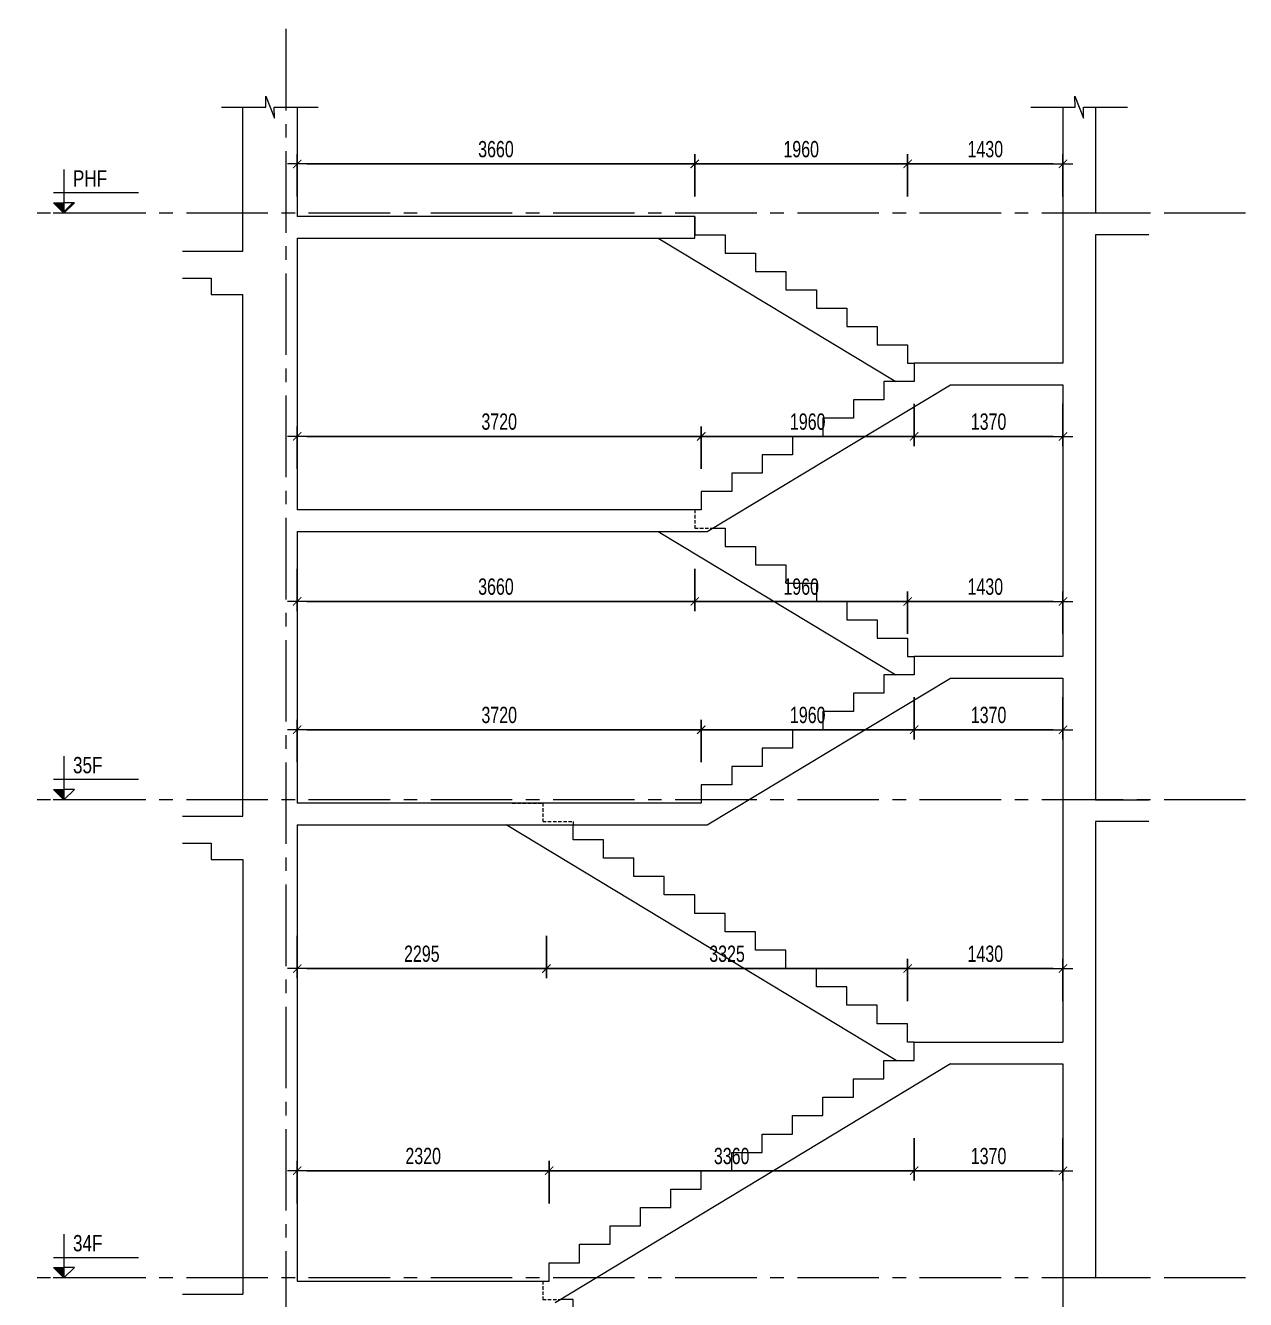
# Model space of a CAD drawing. Header units: millimetres. Extents: x -179076 to 254975, y -18667 to 296191.
# Drawn here: x 39907 to 51139, y 274610 to 286336 of the extents above; entities that cross this region are included whole.
import ezdxf

# ---------------------------------------------------------------- set-up
doc = ezdxf.new("R2010")
doc.units = ezdxf.units.MM
doc.linetypes.add('CENTER2', pattern=[1.125, 0.75, -0.125, 0.125, -0.125])
doc.linetypes.add('HIDDEN2', pattern=[4.762499999999999, 3.175, -1.5875])
doc.layers.get('Defpoints').update_dxf_attribs({"color": 151, "lineweight": 9})
for name, color, linetype, lineweight in [('NDC_S_ANNO', 7, 'Continuous', 20), ('NDC_S_AXIS', 5, 'CENTER2', 13), ('NDC_S_CONTINUOUS', 3, 'Continuous', 20), ('NDC_S_DIM', 1, 'Continuous', 15), ('NDC_S_HIDDEN', 8, 'HIDDEN2', 13), ('NDC_S_SLAB', 2, 'Continuous', 20), ('NDC_S_SYMBOL', 1, 'Continuous', 15), ('NDC_S_TEXT SYMBOL', 7, 'Continuous', 20), ('NDC_S_VN TEXT', 7, 'Continuous', 20)]:
    doc.layers.add(name, color=color, linetype=linetype, lineweight=lineweight)
doc.styles.add('NDC_ANNO', font='', dxfattribs={"width": 0.8})
doc.styles.add('NDC_DIM', font='', dxfattribs={"width": 0.75})
doc.styles.get('NDC_ANNO').set_extended_font_data('Dotum')
doc.styles.get('NDC_DIM').set_extended_font_data('Dotum')
doc.dimstyles.new('NDC_dim_60', dxfattribs={"dimscale": 60, "dimtxt": 2.5, "dimasz": 1.5, "dimexe": 1.5, "dimexo": 2.5, "dimgap": 1, "dimtad": 1, "dimdec": 0, "dimzin": 0, "dimdsep": 46, "dimtxsty": 'NDC_DIM', "dimblk": 'DIMMARK', "dimcen": 0.09, "dimdle": 1.2, "dimclrd": 1, "dimclre": 1, "dimclrt": 3, "dimadec": 0, "dimazin": 0, "dimtfac": 1, "dimtdec": 0, "dimtix": 1, "dimtofl": 0, "dimtmove": 0, "dimatfit": 3, "dimfxl": 5, "dimfxlon": 1, "dimtolj": 1, "dimtzin": 0, "dimarcsym": 0})

# ---------------------------------------------------------------- blocks, each defined once
blk = doc.blocks.new('kata_block_CT')
at = {"layer": 'NDC_S_ANNO'}
blk.add_hatch(color=3, dxfattribs=at).paths.add_polyline_path([(0, 1.596954857557648), (-1.612010908633238, 1.596954857557648), (0, 0)])
at = {"layer": 'NDC_S_ANNO', "ltscale": 50}
h = blk.add_hatch(dxfattribs=at)
h.set_pattern_fill('ANSI31', color=256, scale=1.406250541793835, style=0)
h.set_pattern_definition([(45.00000000000001, (0, 5.456968210637569e-12), (-3.157122508925224, 3.157122508925225), [])])
h.paths.add_polyline_path([(0, 1.596954857557648), (0, 0), (1.612010908924276, 1.596954857557648)])
for p, q in [((-1.592704896858777, 3.140833880479477), (11.46947077315417, 3.140833880479477)), ((11.56125648126181, 5.456968210637569e-12), (-1.63869572513795, 5.456968210637569e-12))]:
    blk.add_line(p, q, dxfattribs=at)
for points in [[(0, 6.69495074864426), (0, 0)], [(0, 0), (-1.612010908924276, 1.596954857557648), (0, 1.596954857557648)], [(0, 0), (1.612010908924276, 1.596954857557648), (0, 1.596954857557648)]]:
    blk.add_lwpolyline(points, dxfattribs=at)
at = {"layer": 'NDC_S_ANNO', "color": 8, "ltscale": 50}
blk.add_lwpolyline([(0, 0), (-1.612010908633238, 1.596954857557648), (0, 1.596954857557648)], dxfattribs=at)
at = {"layer": 'NDC_S_TEXT SYMBOL', "color": 3, "style": 'NDC_ANNO', "width": 0.8}
blk.add_attdef('CT', (1.409564409346785, 4.068271311703938), '', height=2.5, dxfattribs=at)
blk = doc.blocks.new('DIMMARK')
at = {"layer": 'NDC_S_DIM', "color": 1}
blk.add_line((-1.5, 0), (1, 0), dxfattribs=at)
at = {"layer": 'NDC_S_DIM', "color": 2, "const_width": 0.1}
blk.add_lwpolyline([(-0.4242640687119285, -0.4242640687119285), (0.4242640687119285, 0.4242640687119285)], dxfattribs=at)
blk = doc.blocks.new('*D375')
at = {"layer": 'Defpoints', "color": 0, "transparency": 16777216}
for p in [(44668.57573476457, 274779.3743601489), (42408.3500169091, 274579.3743601482), (44668.57573476457, 273425.5282063042)]:
    blk.add_point(p, dxfattribs=at)
at = {"layer": 'NDC_S_DIM', "color": 1, "lineweight": -2, "transparency": 16777216}
for p, q in [((42408.3500169091, 273725.5282063042), (42408.3500169091, 273335.5282063042)), ((44668.57573476457, 273725.5282063042), (44668.57573476457, 273335.5282063042)), ((42498.3500169091, 273425.5282063042), (44578.57573476457, 273425.5282063042))]:
    blk.add_line(p, q, dxfattribs=at)
at = {"layer": 'NDC_S_DIM', "color": 1, "lineweight": -2, "transparency": 16777216, "xscale": 90, "yscale": 90, "zscale": 90, "rotation": 180}
blk.add_blockref('DIMMARK', (42408.3500169091, 273425.5282063042), dxfattribs=at)
at = {"layer": 'NDC_S_DIM', "color": 1, "lineweight": -2, "transparency": 16777216, "xscale": 90, "yscale": 90, "zscale": 90}
blk.add_blockref('DIMMARK', (44668.57573476457, 273425.5282063042), dxfattribs=at)
at = {"layer": 'NDC_S_DIM', "color": 3, "transparency": 16777216, "insert": (43538.46287583683, 273560.6299702119), "char_height": 150, "attachment_point": 5, "style": 'NDC_DIM'}
blk.add_mtext('\\A1;2260', dxfattribs=at)
blk = doc.blocks.new('*D376')
at = {"layer": 'Defpoints', "color": 0, "transparency": 16777216}
for p in [(44668.57573476457, 274779.3743601489), (48028.57573476457, 273425.5282063042), (48028.57573476457, 272748.6051293811)]:
    blk.add_point(p, dxfattribs=at)
at = {"layer": 'NDC_S_DIM', "color": 1, "lineweight": -2, "transparency": 16777216}
for p, q in [((44668.57573476457, 273725.5282063042), (44668.57573476457, 273335.5282063042)), ((48028.57573476457, 273125.5282063042), (48028.57573476457, 273515.5282063042)), ((44758.57573476457, 273425.5282063042), (47938.57573476457, 273425.5282063042))]:
    blk.add_line(p, q, dxfattribs=at)
at = {"layer": 'NDC_S_DIM', "color": 1, "lineweight": -2, "transparency": 16777216, "xscale": 90, "yscale": 90, "zscale": 90, "rotation": 180}
blk.add_blockref('DIMMARK', (44668.57573476457, 273425.5282063042), dxfattribs=at)
at = {"layer": 'NDC_S_DIM', "color": 1, "lineweight": -2, "transparency": 16777216, "xscale": 90, "yscale": 90, "zscale": 90}
blk.add_blockref('DIMMARK', (48028.57573476457, 273425.5282063042), dxfattribs=at)
at = {"layer": 'NDC_S_DIM', "color": 3, "transparency": 16777216, "insert": (46348.57573476457, 273560.6299702119), "char_height": 150, "attachment_point": 5, "style": 'NDC_DIM'}
blk.add_mtext('\\A1;3360', dxfattribs=at)
blk = doc.blocks.new('*D378')
at = {"layer": 'Defpoints', "color": 0, "transparency": 16777216}
for p in [(44728.57573479216, 275794.7589755356), (42408.57573469373, 274779.3743601482), (44728.57573479216, 274779.3743601489)]:
    blk.add_point(p, dxfattribs=at)
at = {"layer": 'NDC_S_DIM', "color": 1, "lineweight": -2, "transparency": 16777216}
for p, q in [((42408.57573469373, 275494.7589755356), (42408.57573469373, 275884.7589755356)), ((44728.57573479216, 275494.7589755356), (44728.57573479216, 275884.7589755356)), ((42498.57573469373, 275794.7589755356), (44638.57573479216, 275794.7589755356))]:
    blk.add_line(p, q, dxfattribs=at)
at = {"layer": 'NDC_S_DIM', "color": 1, "lineweight": -2, "transparency": 16777216, "xscale": 90, "yscale": 90, "zscale": 90, "rotation": 180}
blk.add_blockref('DIMMARK', (42408.57573469373, 275794.7589755356), dxfattribs=at)
at = {"layer": 'NDC_S_DIM', "color": 1, "lineweight": -2, "transparency": 16777216, "xscale": 90, "yscale": 90, "zscale": 90}
blk.add_blockref('DIMMARK', (44728.57573479216, 275794.7589755356), dxfattribs=at)
at = {"layer": 'NDC_S_DIM', "color": 3, "transparency": 16777216, "insert": (43568.57573474295, 275929.8607394433), "char_height": 150, "attachment_point": 5, "style": 'NDC_DIM'}
blk.add_mtext('\\A1;2320', dxfattribs=at)
blk = doc.blocks.new('*D379')
at = {"layer": 'Defpoints', "color": 0, "transparency": 16777216}
for p in [(48088.57573479216, 276810.1435909201), (48088.57573479216, 275794.7589755356), (44728.57573479216, 274779.3743601489)]:
    blk.add_point(p, dxfattribs=at)
at = {"layer": 'NDC_S_DIM', "color": 1, "lineweight": -2, "transparency": 16777216}
for p, q in [((48088.57573479216, 276094.7589755356), (48088.57573479216, 275704.7589755356)), ((44728.57573479216, 275494.7589755356), (44728.57573479216, 275884.7589755356)), ((44818.57573479216, 275794.7589755356), (47998.57573479216, 275794.7589755356))]:
    blk.add_line(p, q, dxfattribs=at)
at = {"layer": 'NDC_S_DIM', "color": 1, "lineweight": -2, "transparency": 16777216, "xscale": 90, "yscale": 90, "zscale": 90, "rotation": 180}
blk.add_blockref('DIMMARK', (44728.57573479216, 275794.7589755356), dxfattribs=at)
at = {"layer": 'NDC_S_DIM', "color": 1, "lineweight": -2, "transparency": 16777216, "xscale": 90, "yscale": 90, "zscale": 90}
blk.add_blockref('DIMMARK', (48088.57573479216, 275794.7589755356), dxfattribs=at)
at = {"layer": 'NDC_S_DIM', "color": 3, "transparency": 16777216, "insert": (46408.57573479216, 275929.8607394433), "char_height": 150, "attachment_point": 5, "style": 'NDC_DIM'}
blk.add_mtext('\\A1;3360', dxfattribs=at)
blk = doc.blocks.new('*D380')
at = {"layer": 'Defpoints', "color": 0, "transparency": 16777216}
for p in [(48088.57573479216, 276810.1435909201), (49458.57573464004, 276779.3743601509), (49458.57573464004, 275794.7589755356)]:
    blk.add_point(p, dxfattribs=at)
at = {"layer": 'NDC_S_DIM', "color": 1, "lineweight": -2, "transparency": 16777216}
for p, q in [((48088.57573479216, 276094.7589755356), (48088.57573479216, 275704.7589755356)), ((49458.57573464004, 276094.7589755356), (49458.57573464004, 275704.7589755356)), ((48178.57573479216, 275794.7589755356), (49368.57573464004, 275794.7589755356))]:
    blk.add_line(p, q, dxfattribs=at)
at = {"layer": 'NDC_S_DIM', "color": 1, "lineweight": -2, "transparency": 16777216, "xscale": 90, "yscale": 90, "zscale": 90, "rotation": 180}
blk.add_blockref('DIMMARK', (48088.57573479216, 275794.7589755356), dxfattribs=at)
at = {"layer": 'NDC_S_DIM', "color": 1, "lineweight": -2, "transparency": 16777216, "xscale": 90, "yscale": 90, "zscale": 90}
blk.add_blockref('DIMMARK', (49458.57573464004, 275794.7589755356), dxfattribs=at)
at = {"layer": 'NDC_S_DIM', "color": 3, "transparency": 16777216, "insert": (48773.5757347161, 275929.8607394433), "char_height": 150, "attachment_point": 5, "style": 'NDC_DIM'}
blk.add_mtext('\\A1;1370', dxfattribs=at)
blk = doc.blocks.new('*D381')
at = {"layer": 'Defpoints', "color": 0, "transparency": 16777216}
for p in [(44703.46316935681, 279179.374360151), (42408.5757346937, 278979.3743601482), (44703.46316935681, 277656.297437074)]:
    blk.add_point(p, dxfattribs=at)
at = {"layer": 'NDC_S_DIM', "color": 1, "lineweight": -2, "transparency": 16777216}
for p, q in [((42408.5757346937, 277956.297437074), (42408.5757346937, 277566.297437074)), ((44703.46316935681, 277956.297437074), (44703.46316935681, 277566.297437074)), ((42498.5757346937, 277656.297437074), (44613.46316935681, 277656.297437074))]:
    blk.add_line(p, q, dxfattribs=at)
at = {"layer": 'NDC_S_DIM', "color": 1, "lineweight": -2, "transparency": 16777216, "xscale": 90, "yscale": 90, "zscale": 90, "rotation": 180}
blk.add_blockref('DIMMARK', (42408.5757346937, 277656.297437074), dxfattribs=at)
at = {"layer": 'NDC_S_DIM', "color": 1, "lineweight": -2, "transparency": 16777216, "xscale": 90, "yscale": 90, "zscale": 90}
blk.add_blockref('DIMMARK', (44703.46316935681, 277656.297437074), dxfattribs=at)
at = {"layer": 'NDC_S_DIM', "color": 3, "transparency": 16777216, "insert": (43556.01945202526, 277791.3992009818), "char_height": 150, "attachment_point": 5, "style": 'NDC_DIM'}
blk.add_mtext('\\A1;2295', dxfattribs=at)
blk = doc.blocks.new('*D382')
at = {"layer": 'Defpoints', "color": 0, "transparency": 16777216}
for p in [(44703.46316935681, 279179.374360151), (48028.57573479216, 277656.297437074), (48028.57573479216, 277148.6051293818)]:
    blk.add_point(p, dxfattribs=at)
at = {"layer": 'NDC_S_DIM', "color": 1, "lineweight": -2, "transparency": 16777216}
for p, q in [((44703.46316935681, 277956.297437074), (44703.46316935681, 277566.297437074)), ((48028.57573479216, 277356.297437074), (48028.57573479216, 277746.297437074)), ((44793.46316935681, 277656.297437074), (47938.57573479216, 277656.297437074))]:
    blk.add_line(p, q, dxfattribs=at)
at = {"layer": 'NDC_S_DIM', "color": 1, "lineweight": -2, "transparency": 16777216, "xscale": 90, "yscale": 90, "zscale": 90, "rotation": 180}
blk.add_blockref('DIMMARK', (44703.46316935681, 277656.297437074), dxfattribs=at)
at = {"layer": 'NDC_S_DIM', "color": 1, "lineweight": -2, "transparency": 16777216, "xscale": 90, "yscale": 90, "zscale": 90}
blk.add_blockref('DIMMARK', (48028.57573479216, 277656.297437074), dxfattribs=at)
at = {"layer": 'NDC_S_DIM', "color": 3, "transparency": 16777216, "insert": (46366.01945207448, 277791.3992009818), "char_height": 150, "attachment_point": 5, "style": 'NDC_DIM'}
blk.add_mtext('\\A1;3325', dxfattribs=at)
blk = doc.blocks.new('*D383')
at = {"layer": 'Defpoints', "color": 0, "transparency": 16777216}
for p in [(49458.57573463998, 277656.297437074), (48028.57573479216, 277148.6051293818), (49458.57573463998, 276979.3743601509)]:
    blk.add_point(p, dxfattribs=at)
at = {"layer": 'NDC_S_DIM', "color": 1, "lineweight": -2, "transparency": 16777216}
for p, q in [((48028.57573479216, 277356.297437074), (48028.57573479216, 277746.297437074)), ((49458.57573463998, 277356.297437074), (49458.57573463998, 277746.297437074)), ((48118.57573479216, 277656.297437074), (49368.57573463998, 277656.297437074))]:
    blk.add_line(p, q, dxfattribs=at)
at = {"layer": 'NDC_S_DIM', "color": 1, "lineweight": -2, "transparency": 16777216, "xscale": 90, "yscale": 90, "zscale": 90, "rotation": 180}
blk.add_blockref('DIMMARK', (48028.57573479216, 277656.297437074), dxfattribs=at)
at = {"layer": 'NDC_S_DIM', "color": 1, "lineweight": -2, "transparency": 16777216, "xscale": 90, "yscale": 90, "zscale": 90}
blk.add_blockref('DIMMARK', (49458.57573463998, 277656.297437074), dxfattribs=at)
at = {"layer": 'NDC_S_DIM', "color": 3, "transparency": 16777216, "insert": (48743.57573471607, 277791.3992009818), "char_height": 150, "attachment_point": 5, "style": 'NDC_DIM'}
blk.add_mtext('\\A1;1430', dxfattribs=at)
blk = doc.blocks.new('*D384')
at = {"layer": 'Defpoints', "color": 0, "transparency": 16777216}
for p in [(46128.57573479213, 279854.374360151), (42408.57573469373, 279179.3743601482), (46128.57573479213, 279179.3743601482)]:
    blk.add_point(p, dxfattribs=at)
at = {"layer": 'NDC_S_DIM', "color": 1, "lineweight": -2, "transparency": 16777216}
for p, q in [((42408.57573469373, 279554.374360151), (42408.57573469373, 279944.374360151)), ((46128.57573479213, 279554.374360151), (46128.57573479213, 279944.374360151)), ((42498.57573469373, 279854.374360151), (46038.57573479213, 279854.374360151))]:
    blk.add_line(p, q, dxfattribs=at)
at = {"layer": 'NDC_S_DIM', "color": 1, "lineweight": -2, "transparency": 16777216, "xscale": 90, "yscale": 90, "zscale": 90, "rotation": 180}
blk.add_blockref('DIMMARK', (42408.57573469373, 279854.374360151), dxfattribs=at)
at = {"layer": 'NDC_S_DIM', "color": 1, "lineweight": -2, "transparency": 16777216, "xscale": 90, "yscale": 90, "zscale": 90}
blk.add_blockref('DIMMARK', (46128.57573479213, 279854.374360151), dxfattribs=at)
at = {"layer": 'NDC_S_DIM', "color": 3, "transparency": 16777216, "insert": (44268.57573474293, 279989.4761240588), "char_height": 150, "attachment_point": 5, "style": 'NDC_DIM'}
blk.add_mtext('\\A1;3720', dxfattribs=at)
blk = doc.blocks.new('*D385')
at = {"layer": 'Defpoints', "color": 0, "transparency": 16777216}
for p in [(48088.57573479213, 280360.624360151), (48088.57573479213, 279854.374360151), (46128.57573479213, 279179.3743601482)]:
    blk.add_point(p, dxfattribs=at)
at = {"layer": 'NDC_S_DIM', "color": 1, "lineweight": -2, "transparency": 16777216}
for p, q in [((48088.57573479213, 280154.374360151), (48088.57573479213, 279764.374360151)), ((46128.57573479213, 279554.374360151), (46128.57573479213, 279944.374360151)), ((46218.57573479213, 279854.374360151), (47998.57573479213, 279854.374360151))]:
    blk.add_line(p, q, dxfattribs=at)
at = {"layer": 'NDC_S_DIM', "color": 1, "lineweight": -2, "transparency": 16777216, "xscale": 90, "yscale": 90, "zscale": 90, "rotation": 180}
blk.add_blockref('DIMMARK', (46128.57573479213, 279854.374360151), dxfattribs=at)
at = {"layer": 'NDC_S_DIM', "color": 1, "lineweight": -2, "transparency": 16777216, "xscale": 90, "yscale": 90, "zscale": 90}
blk.add_blockref('DIMMARK', (48088.57573479213, 279854.374360151), dxfattribs=at)
at = {"layer": 'NDC_S_DIM', "color": 3, "transparency": 16777216, "insert": (47108.57573479213, 279989.4761240588), "char_height": 150, "attachment_point": 5, "style": 'NDC_DIM'}
blk.add_mtext('\\A1;1960', dxfattribs=at)
blk = doc.blocks.new('*D386')
at = {"layer": 'Defpoints', "color": 0, "transparency": 16777216}
for p in [(48088.57573479213, 280360.624360151), (49458.57573464004, 280329.374360151), (49458.57573464004, 279854.374360151)]:
    blk.add_point(p, dxfattribs=at)
at = {"layer": 'NDC_S_DIM', "color": 1, "lineweight": -2, "transparency": 16777216}
for p, q in [((48088.57573479213, 280154.374360151), (48088.57573479213, 279764.374360151)), ((49458.57573464004, 280154.374360151), (49458.57573464004, 279764.374360151)), ((48178.57573479213, 279854.374360151), (49368.57573464004, 279854.374360151))]:
    blk.add_line(p, q, dxfattribs=at)
at = {"layer": 'NDC_S_DIM', "color": 1, "lineweight": -2, "transparency": 16777216, "xscale": 90, "yscale": 90, "zscale": 90, "rotation": 180}
blk.add_blockref('DIMMARK', (48088.57573479213, 279854.374360151), dxfattribs=at)
at = {"layer": 'NDC_S_DIM', "color": 1, "lineweight": -2, "transparency": 16777216, "xscale": 90, "yscale": 90, "zscale": 90}
blk.add_blockref('DIMMARK', (49458.57573464004, 279854.374360151), dxfattribs=at)
at = {"layer": 'NDC_S_DIM', "color": 3, "transparency": 16777216, "insert": (48773.57573471608, 279989.4761240588), "char_height": 150, "attachment_point": 5, "style": 'NDC_DIM'}
blk.add_mtext('\\A1;1370', dxfattribs=at)
blk = doc.blocks.new('*D387')
at = {"layer": 'Defpoints', "color": 0, "transparency": 16777216}
for p in [(46068.57573479213, 281879.3743601489), (42408.35001695287, 281679.3743601482), (46068.57573479213, 281035.624360151)]:
    blk.add_point(p, dxfattribs=at)
at = {"layer": 'NDC_S_DIM', "color": 1, "lineweight": -2, "transparency": 16777216}
for p, q in [((42408.35001695287, 281335.624360151), (42408.35001695287, 280945.624360151)), ((46068.57573479213, 281335.624360151), (46068.57573479213, 280945.624360151)), ((42498.35001695287, 281035.624360151), (45978.57573479213, 281035.624360151))]:
    blk.add_line(p, q, dxfattribs=at)
at = {"layer": 'NDC_S_DIM', "color": 1, "lineweight": -2, "transparency": 16777216, "xscale": 90, "yscale": 90, "zscale": 90, "rotation": 180}
blk.add_blockref('DIMMARK', (42408.35001695287, 281035.624360151), dxfattribs=at)
at = {"layer": 'NDC_S_DIM', "color": 1, "lineweight": -2, "transparency": 16777216, "xscale": 90, "yscale": 90, "zscale": 90}
blk.add_blockref('DIMMARK', (46068.57573479213, 281035.624360151), dxfattribs=at)
at = {"layer": 'NDC_S_DIM', "color": 3, "transparency": 16777216, "insert": (44238.4628758725, 281170.7261240588), "char_height": 150, "attachment_point": 5, "style": 'NDC_DIM'}
blk.add_mtext('\\A1;3660', dxfattribs=at)
blk = doc.blocks.new('*D388')
at = {"layer": 'Defpoints', "color": 0, "transparency": 16777216}
for p in [(46068.57573479213, 281879.3743601489), (48028.57573479213, 281035.624360151), (48028.57573479213, 280529.374360151)]:
    blk.add_point(p, dxfattribs=at)
at = {"layer": 'NDC_S_DIM', "color": 1, "lineweight": -2, "transparency": 16777216}
for p, q in [((46068.57573479213, 281335.624360151), (46068.57573479213, 280945.624360151)), ((48028.57573479213, 280735.624360151), (48028.57573479213, 281125.624360151)), ((46158.57573479213, 281035.624360151), (47938.57573479213, 281035.624360151))]:
    blk.add_line(p, q, dxfattribs=at)
at = {"layer": 'NDC_S_DIM', "color": 1, "lineweight": -2, "transparency": 16777216, "xscale": 90, "yscale": 90, "zscale": 90, "rotation": 180}
blk.add_blockref('DIMMARK', (46068.57573479213, 281035.624360151), dxfattribs=at)
at = {"layer": 'NDC_S_DIM', "color": 1, "lineweight": -2, "transparency": 16777216, "xscale": 90, "yscale": 90, "zscale": 90}
blk.add_blockref('DIMMARK', (48028.57573479213, 281035.624360151), dxfattribs=at)
at = {"layer": 'NDC_S_DIM', "color": 3, "transparency": 16777216, "insert": (47048.57573479213, 281170.7261240588), "char_height": 150, "attachment_point": 5, "style": 'NDC_DIM'}
blk.add_mtext('\\A1;1960', dxfattribs=at)
blk = doc.blocks.new('*D389')
at = {"layer": 'Defpoints', "color": 0, "transparency": 16777216}
for p in [(49458.57573464004, 281035.624360151), (48028.57573479213, 280529.374360151), (49458.57573464004, 280529.374360151)]:
    blk.add_point(p, dxfattribs=at)
at = {"layer": 'NDC_S_DIM', "color": 1, "lineweight": -2, "transparency": 16777216}
for p, q in [((48028.57573479213, 280735.624360151), (48028.57573479213, 281125.624360151)), ((49458.57573464004, 280735.624360151), (49458.57573464004, 281125.624360151)), ((48118.57573479213, 281035.624360151), (49368.57573464004, 281035.624360151))]:
    blk.add_line(p, q, dxfattribs=at)
at = {"layer": 'NDC_S_DIM', "color": 1, "lineweight": -2, "transparency": 16777216, "xscale": 90, "yscale": 90, "zscale": 90, "rotation": 180}
blk.add_blockref('DIMMARK', (48028.57573479213, 281035.624360151), dxfattribs=at)
at = {"layer": 'NDC_S_DIM', "color": 1, "lineweight": -2, "transparency": 16777216, "xscale": 90, "yscale": 90, "zscale": 90}
blk.add_blockref('DIMMARK', (49458.57573464004, 281035.624360151), dxfattribs=at)
at = {"layer": 'NDC_S_DIM', "color": 3, "transparency": 16777216, "insert": (48743.57573471608, 281170.7261240588), "char_height": 150, "attachment_point": 5, "style": 'NDC_DIM'}
blk.add_mtext('\\A1;1430', dxfattribs=at)
blk = doc.blocks.new('*D390')
at = {"layer": 'Defpoints', "color": 0, "transparency": 16777216}
for p in [(46128.57573479213, 282554.374360151), (42408.35001695287, 281879.3743601482), (46128.57573479213, 281879.3743601489)]:
    blk.add_point(p, dxfattribs=at)
at = {"layer": 'NDC_S_DIM', "color": 1, "lineweight": -2, "transparency": 16777216}
for p, q in [((42408.35001695287, 282254.374360151), (42408.35001695287, 282644.374360151)), ((46128.57573479213, 282254.374360151), (46128.57573479213, 282644.374360151)), ((42498.35001695287, 282554.374360151), (46038.57573479213, 282554.374360151))]:
    blk.add_line(p, q, dxfattribs=at)
at = {"layer": 'NDC_S_DIM', "color": 1, "lineweight": -2, "transparency": 16777216, "xscale": 90, "yscale": 90, "zscale": 90, "rotation": 180}
blk.add_blockref('DIMMARK', (42408.35001695287, 282554.374360151), dxfattribs=at)
at = {"layer": 'NDC_S_DIM', "color": 1, "lineweight": -2, "transparency": 16777216, "xscale": 90, "yscale": 90, "zscale": 90}
blk.add_blockref('DIMMARK', (46128.57573479213, 282554.374360151), dxfattribs=at)
at = {"layer": 'NDC_S_DIM', "color": 3, "transparency": 16777216, "insert": (44268.4628758725, 282689.4761240588), "char_height": 150, "attachment_point": 5, "style": 'NDC_DIM'}
blk.add_mtext('\\A1;3720', dxfattribs=at)
blk = doc.blocks.new('*D391')
at = {"layer": 'Defpoints', "color": 0, "transparency": 16777216}
for p in [(48088.57573479213, 283229.374360151), (48088.57573479213, 282554.374360151), (46128.57573479213, 281879.3743601489)]:
    blk.add_point(p, dxfattribs=at)
at = {"layer": 'NDC_S_DIM', "color": 1, "lineweight": -2, "transparency": 16777216}
for p, q in [((48088.57573479213, 282854.374360151), (48088.57573479213, 282464.374360151)), ((46128.57573479213, 282254.374360151), (46128.57573479213, 282644.374360151)), ((46218.57573479213, 282554.374360151), (47998.57573479213, 282554.374360151))]:
    blk.add_line(p, q, dxfattribs=at)
at = {"layer": 'NDC_S_DIM', "color": 1, "lineweight": -2, "transparency": 16777216, "xscale": 90, "yscale": 90, "zscale": 90, "rotation": 180}
blk.add_blockref('DIMMARK', (46128.57573479213, 282554.374360151), dxfattribs=at)
at = {"layer": 'NDC_S_DIM', "color": 1, "lineweight": -2, "transparency": 16777216, "xscale": 90, "yscale": 90, "zscale": 90}
blk.add_blockref('DIMMARK', (48088.57573479213, 282554.374360151), dxfattribs=at)
at = {"layer": 'NDC_S_DIM', "color": 3, "transparency": 16777216, "insert": (47108.57573479213, 282689.4761240588), "char_height": 150, "attachment_point": 5, "style": 'NDC_DIM'}
blk.add_mtext('\\A1;1960', dxfattribs=at)
blk = doc.blocks.new('*D392')
at = {"layer": 'Defpoints', "color": 0, "transparency": 16777216}
for p in [(48088.57573479213, 283229.374360151), (49458.57573464006, 283029.374360151), (49458.57573464006, 282554.374360151)]:
    blk.add_point(p, dxfattribs=at)
at = {"layer": 'NDC_S_DIM', "color": 1, "lineweight": -2, "transparency": 16777216}
for p, q in [((48088.57573479213, 282854.374360151), (48088.57573479213, 282464.374360151)), ((49458.57573464006, 282854.374360151), (49458.57573464006, 282464.374360151)), ((48178.57573479213, 282554.374360151), (49368.57573464006, 282554.374360151))]:
    blk.add_line(p, q, dxfattribs=at)
at = {"layer": 'NDC_S_DIM', "color": 1, "lineweight": -2, "transparency": 16777216, "xscale": 90, "yscale": 90, "zscale": 90, "rotation": 180}
blk.add_blockref('DIMMARK', (48088.57573479213, 282554.374360151), dxfattribs=at)
at = {"layer": 'NDC_S_DIM', "color": 1, "lineweight": -2, "transparency": 16777216, "xscale": 90, "yscale": 90, "zscale": 90}
blk.add_blockref('DIMMARK', (49458.57573464006, 282554.374360151), dxfattribs=at)
at = {"layer": 'NDC_S_DIM', "color": 3, "transparency": 16777216, "insert": (48773.5757347161, 282689.4761240588), "char_height": 150, "attachment_point": 5, "style": 'NDC_DIM'}
blk.add_mtext('\\A1;1370', dxfattribs=at)
blk = doc.blocks.new('*D393')
at = {"layer": 'Defpoints', "color": 0, "transparency": 16777216}
for p in [(46068.57573479213, 285062.2042706232), (42408.57573469373, 284579.3743601482), (46068.57573479213, 284579.3743601482)]:
    blk.add_point(p, dxfattribs=at)
at = {"layer": 'NDC_S_DIM', "color": 1, "lineweight": -2, "transparency": 16777216}
for p, q in [((42408.57573469373, 284762.2042706232), (42408.57573469373, 285152.2042706232)), ((46068.57573479213, 284762.2042706232), (46068.57573479213, 285152.2042706232)), ((42498.57573469373, 285062.2042706232), (45978.57573479213, 285062.2042706232))]:
    blk.add_line(p, q, dxfattribs=at)
at = {"layer": 'NDC_S_DIM', "color": 1, "lineweight": -2, "transparency": 16777216, "xscale": 90, "yscale": 90, "zscale": 90, "rotation": 180}
blk.add_blockref('DIMMARK', (42408.57573469373, 285062.2042706232), dxfattribs=at)
at = {"layer": 'NDC_S_DIM', "color": 1, "lineweight": -2, "transparency": 16777216, "xscale": 90, "yscale": 90, "zscale": 90}
blk.add_blockref('DIMMARK', (46068.57573479213, 285062.2042706232), dxfattribs=at)
at = {"layer": 'NDC_S_DIM', "color": 3, "transparency": 16777216, "insert": (44238.57573474293, 285197.3060345309), "char_height": 150, "attachment_point": 5, "style": 'NDC_DIM'}
blk.add_mtext('\\A1;3660', dxfattribs=at)
blk = doc.blocks.new('*D394')
at = {"layer": 'Defpoints', "color": 0, "transparency": 16777216}
for p in [(48028.57573479213, 285062.2042706232), (46068.57573479213, 284579.3743601482), (48028.57573479213, 283313.749360151)]:
    blk.add_point(p, dxfattribs=at)
at = {"layer": 'NDC_S_DIM', "color": 1, "lineweight": -2, "transparency": 16777216}
for p, q in [((46068.57573479213, 284762.2042706232), (46068.57573479213, 285152.2042706232)), ((48028.57573479213, 284762.2042706232), (48028.57573479213, 285152.2042706232)), ((46158.57573479213, 285062.2042706232), (47938.57573479213, 285062.2042706232))]:
    blk.add_line(p, q, dxfattribs=at)
at = {"layer": 'NDC_S_DIM', "color": 1, "lineweight": -2, "transparency": 16777216, "xscale": 90, "yscale": 90, "zscale": 90, "rotation": 180}
blk.add_blockref('DIMMARK', (46068.57573479213, 285062.2042706232), dxfattribs=at)
at = {"layer": 'NDC_S_DIM', "color": 1, "lineweight": -2, "transparency": 16777216, "xscale": 90, "yscale": 90, "zscale": 90}
blk.add_blockref('DIMMARK', (48028.57573479213, 285062.2042706232), dxfattribs=at)
at = {"layer": 'NDC_S_DIM', "color": 3, "transparency": 16777216, "insert": (47048.57573479213, 285197.3060345309), "char_height": 150, "attachment_point": 5, "style": 'NDC_DIM'}
blk.add_mtext('\\A1;1960', dxfattribs=at)
blk = doc.blocks.new('*D395')
at = {"layer": 'Defpoints', "color": 0, "transparency": 16777216}
for p in [(49458.57573464001, 285062.2042706232), (48028.57573479213, 283313.749360151), (49458.57573464001, 283229.374360151)]:
    blk.add_point(p, dxfattribs=at)
at = {"layer": 'NDC_S_DIM', "color": 1, "lineweight": -2, "transparency": 16777216}
for p, q in [((48028.57573479213, 284762.2042706232), (48028.57573479213, 285152.2042706232)), ((49458.57573464001, 284762.2042706232), (49458.57573464001, 285152.2042706232)), ((48118.57573479213, 285062.2042706232), (49368.57573464001, 285062.2042706232))]:
    blk.add_line(p, q, dxfattribs=at)
at = {"layer": 'NDC_S_DIM', "color": 1, "lineweight": -2, "transparency": 16777216, "xscale": 90, "yscale": 90, "zscale": 90, "rotation": 180}
blk.add_blockref('DIMMARK', (48028.57573479213, 285062.2042706232), dxfattribs=at)
at = {"layer": 'NDC_S_DIM', "color": 1, "lineweight": -2, "transparency": 16777216, "xscale": 90, "yscale": 90, "zscale": 90}
blk.add_blockref('DIMMARK', (49458.57573464001, 285062.2042706232), dxfattribs=at)
at = {"layer": 'NDC_S_DIM', "color": 3, "transparency": 16777216, "insert": (48743.57573471607, 285197.3060345309), "char_height": 150, "attachment_point": 5, "style": 'NDC_DIM'}
blk.add_mtext('\\A1;1430', dxfattribs=at)

msp = doc.modelspace()

# ---------------------------------------------------------------- linework, layer by layer
at = {"layer": 'NDC_S_AXIS', "ltscale": 1000}
msp.add_line((42308.57573477514, 264179.1565621211), (42308.57573477514, 286336.4740083384), dxfattribs=at)
for points in [[(51138.98728052326, 284609.374360151), (39907.35770636925, 284609.374360151)], [(51138.98728052326, 279209.374360151), (39907.35770636925, 279209.374360151)], [(51138.98728049567, 274809.3743601503), (39907.35770634166, 274809.3743601503)]]:
    msp.add_lwpolyline(points, dxfattribs=at)
at = {"layer": 'NDC_S_CONTINUOUS'}
for p, q in [((45732.96707049457, 284379.3743601489), (47921.11521863917, 283060.624360151)), ((45732.96707049452, 281679.3743601489), (47921.11521863914, 280360.624360151)), ((47921.9223674899, 276810.1435909201), (44332.83145840254, 278979.3743601486))]:
    msp.add_line(p, q, dxfattribs=at)
for points in [[(46068.57573479213, 284579.3743601489), (46068.57573479213, 284410.624360151), (46348.57573479213, 284410.624360151), (46348.57573479213, 284241.874360151), (46628.57573479213, 284241.874360151), (46628.57573479213, 284073.124360151), (46908.57573479213, 284073.124360151), (46908.57573479213, 283904.374360151), (47188.57573479213, 283904.374360151), (47188.57573479213, 283735.624360151), (47468.57573479213, 283735.624360151), (47468.57573479213, 283566.874360151), (47748.57573479213, 283566.874360151), (47748.57573479213, 283398.124360151), (48028.57573479213, 283398.124360151), (48028.57573479213, 283229.374360151), (48088.57573479213, 283229.374360151)], [(46236.03625094859, 281710.624360151), (46348.57573479213, 281710.624360151), (46348.57573479213, 281541.874360151), (46628.57573479213, 281541.874360151), (46628.57573479213, 281373.124360151), (46908.57573479213, 281373.124360151), (46908.57573479213, 281204.374360151), (47188.57573479213, 281204.374360151), (47188.57573479213, 281035.624360151), (47468.57573479213, 281035.624360151), (47468.57573479213, 280866.874360151), (47748.57573479213, 280866.874360151), (47748.57573479213, 280698.124360151), (48028.57573479213, 280698.124360151), (48028.57573479213, 280529.374360151), (48088.57573479213, 280529.374360151)], [(48088.57573479216, 276979.3743601509), (48028.57573479216, 276979.3743601509), (48028.57573479216, 277148.6051293818), (47748.57573479216, 277148.6051293818), (47748.57573479216, 277317.8358986125), (47468.57573479216, 277317.8358986125), (47468.57573479216, 277487.0666678433), (47188.57573479216, 277487.0666678433), (47188.57573479216, 277656.297437074), (46908.57573479216, 277656.297437074), (46908.57573479216, 277825.5282063048), (46628.57573479216, 277825.5282063048), (46628.57573479216, 277994.7589755356), (46348.57573479216, 277994.7589755356), (46348.57573479216, 278163.9897447663), (46068.57573479216, 278163.9897447663), (46068.57573479216, 278333.2205139971), (45788.57573479216, 278333.2205139971), (45788.57573479216, 278502.4512832279), (45508.57573479216, 278502.4512832279), (45508.57573479216, 278671.6820524586), (45228.57573479216, 278671.6820524586), (45228.57573479216, 278840.9128216894), (44948.57573479216, 278840.9128216894), (44948.57573479216, 278979.3743601489)], [(44948.57573476457, 274440.9128216888), (44948.57573476457, 274610.1435909196), (44835.22910209349, 274610.1435909196)]]:
    msp.add_lwpolyline(points, dxfattribs=at)
at = {"layer": 'NDC_S_HIDDEN', "ltscale": 10}
for points in [[(46068.57573479213, 281879.374360151), (46068.57573479213, 281710.624360151), (46236.03625094859, 281710.624360151)], [(44388.57573479216, 279179.374360151), (44668.57573479216, 279179.374360151), (44668.57573479216, 279010.1435909202), (44948.57573479216, 279010.1435909202), (44948.57573479219, 278979.3743601487)], [(44388.57573476457, 274779.3743601503), (44668.57573476457, 274779.3743601503), (44668.57573476457, 274610.1435909196), (44835.22910206695, 274610.1435909196)]]:
    msp.add_lwpolyline(points, dxfattribs=at)
at = {"layer": 'NDC_S_SLAB'}
for p, q in [((41908.5757346937, 284259.374360151), (41908.5757346937, 285584.7366005987)), ((42408.35001695287, 285584.7366005987), (42408.35001695287, 284579.3743601482)), ((49458.57573464004, 285584.7366005987), (49458.57573464004, 283229.374360151)), ((49758.57573464004, 285584.7366005987), (49758.57573464004, 284609.374360151)), ((42408.35001695287, 284379.3743601482), (42408.35001695287, 281879.3743601482)), ((50250.15085007492, 284409.374360151), (49758.57573464004, 284409.374360151)), ((49758.57573464004, 284409.374360151), (49758.57573464004, 279209.374360151)), ((41352.04208555719, 284259.374360151), (41908.57573469373, 284259.374360151)), ((41352.04208555719, 284009.3743601508), (41617.10805907377, 284009.3743601508)), ((41617.10805907377, 284009.3743601508), (41617.10805907377, 283859.3743601508)), ((41617.10805907377, 283859.3743601508), (41908.57573469376, 283859.374360151)), ((41908.57573469367, 279059.374360151), (41908.5757346937, 283859.374360151)), ((49458.57573464001, 283229.374360151), (48088.57573479213, 283229.374360151)), ((48088.57573479213, 283229.374360151), (48088.57573479213, 283060.624360151)), ((46184.18439909336, 281679.3743601489), (48424.18439909283, 283029.374360151)), ((48088.57573479213, 283060.624360151), (47808.57573479213, 283060.624360151)), ((47808.57573479213, 283060.624360151), (47808.57573479213, 282891.874360151)), ((48424.18439909283, 283029.374360151), (49458.57573464006, 283029.374360151)), ((49458.57573464004, 283029.374360151), (49458.57573464004, 280529.374360151)), ((47808.57573479213, 282891.874360151), (47528.57573479213, 282891.874360151)), ((47528.57573479213, 282891.874360151), (47528.57573479213, 282723.124360151)), ((47528.57573479213, 282723.124360151), (47248.57573479213, 282723.124360151)), ((47248.57573479213, 282723.124360151), (47248.57573479213, 282554.374360151)), ((47248.57573479213, 282554.374360151), (46968.57573479213, 282554.374360151)), ((46968.57573479213, 282554.374360151), (46968.57573479213, 282385.624360151)), ((46968.57573479213, 282385.624360151), (46688.57573479213, 282385.624360151)), ((46688.57573479213, 282385.624360151), (46688.57573479213, 282216.874360151)), ((46688.57573479213, 282216.874360151), (46408.57573479213, 282216.874360151)), ((46408.57573479213, 282216.874360151), (46408.57573479213, 282048.124360151)), ((46408.57573479213, 282048.124360151), (46128.57573479213, 282048.124360151)), ((46128.57573479213, 282048.124360151), (46128.57573479213, 281879.3743601489)), ((46128.57573479213, 281879.3743601489), (42408.35001695287, 281879.3743601482)), ((42408.35001695287, 281679.3743601482), (42408.35001695287, 279179.3743601482)), ((42408.35001695287, 281679.3743601482), (46184.18439909336, 281679.3743601489)), ((46184.1843990933, 278979.3743601489), (48424.18439909283, 280329.374360151)), ((48424.18439909283, 280329.374360151), (49458.57573464004, 280329.374360151)), ((49458.57573464004, 280329.374360151), (49458.57573464004, 279209.374360151)), ((49458.57573464001, 279209.374360151), (49458.57573464001, 276979.3743601509)), ((49758.57573464004, 279209.374360151), (50250.15085007492, 279209.374360151)), ((41352.04208555719, 279059.374360151), (41908.5757346937, 279059.374360151)), ((42408.5757346937, 278979.3743601482), (42408.57573469373, 274779.3743601482)), ((42408.5757346937, 278979.3743601482), (46184.1843990933, 278979.3743601489)), ((50250.15085007492, 279009.374360151), (49758.57573464004, 279009.374360151)), ((49758.57573464004, 279009.374360151), (49758.57573464004, 274809.374360151)), ((41352.04208555719, 278809.3743601508), (41617.10805907374, 278809.3743601508)), ((41617.10805907374, 278809.3743601508), (41617.10805907374, 278659.3743601508)), ((41617.10805907374, 278659.3743601508), (41908.57573469373, 278659.374360151)), ((41908.57573469254, 278659.374360151), (41908.57573469277, 274659.3743601509)), ((48424.32001118551, 276779.3743601509), (44784.32001118205, 274579.3743601489)), ((48424.32001118551, 276779.3743601509), (49458.57573464004, 276779.3743601509)), ((49458.57573464004, 276779.3743601509), (49458.57573464004, 274809.374360151)), ((49458.57573461242, 274809.3743601503), (49458.57573461242, 272579.3743601503)), ((41352.04208555719, 274659.374360151), (41908.57573469373, 274659.374360151))]:
    msp.add_line(p, q, dxfattribs=at)
for points in [[(50250.15085007492, 284609.374360151), (49758.57573464004, 284609.374360151)], [(42408.35001695287, 284379.3743601482), (46068.57573479213, 284379.3743601489), (46068.57573479213, 284579.3743601489), (42408.57573469373, 284579.3743601482)], [(49458.57573464004, 280529.374360151), (48088.57573479213, 280529.374360151), (48088.57573479213, 280360.624360151), (47808.57573479213, 280360.624360151), (47808.57573479213, 280191.874360151), (47528.57573479213, 280191.874360151), (47528.57573479213, 280023.124360151), (47248.57573479213, 280023.124360151), (47248.57573479213, 279854.374360151), (46968.57573479213, 279854.374360151), (46968.57573479213, 279685.624360151), (46688.57573479213, 279685.624360151), (46688.57573479213, 279516.874360151), (46408.57573479213, 279516.874360151), (46408.57573479213, 279348.124360151), (46128.57573479213, 279348.124360151), (46128.57573479213, 279179.3743601489), (42408.57573469373, 279179.3743601482)], [(42408.57573469373, 274779.3743601482), (44728.57573479216, 274779.3743601489), (44728.57573479216, 274948.6051293818), (45008.57573479216, 274948.6051293818), (45008.57573479216, 275117.8358986125), (45288.57573479216, 275117.8358986125), (45288.57573479216, 275287.0666678433), (45568.57573479216, 275287.0666678433), (45568.57573479216, 275456.297437074), (45848.57573479216, 275456.297437074), (45848.57573479216, 275625.5282063048), (46128.57573479216, 275625.5282063048), (46128.57573479216, 275794.7589755356), (46408.57573479216, 275794.7589755356), (46408.57573479216, 275963.9897447663), (46688.57573479216, 275963.9897447663), (46688.57573479216, 276133.2205139971), (46968.57573479216, 276133.2205139971), (46968.57573479216, 276302.4512832279), (47248.57573479216, 276302.4512832279), (47248.57573479216, 276471.6820524586), (47528.57573479216, 276471.6820524586), (47528.57573479216, 276640.9128216894), (47808.57573479216, 276640.9128216894), (47808.57573479216, 276810.1435909201), (48088.57573479216, 276810.1435909201), (48088.57573479216, 276979.3743601509), (49458.57573463998, 276979.3743601509)], [(50250.15085004733, 274809.3743601503), (49758.57573461244, 274809.3743601503)]]:
    msp.add_lwpolyline(points, dxfattribs=at)
at = {"layer": 'NDC_S_SYMBOL'}
for points in [[(41711.13308584975, 285584.7366005987), (42120.74964734033, 285584.7366005987), (42118.57573444262, 285684.7366005987), (42198.57573488966, 285484.7366004124), (42196.40182161942, 285584.7366005987), (42602.68734138092, 285584.7366005987)], [(49161.13308579603, 285584.7366005987), (49570.7496472866, 285584.7366005987), (49568.5757343889, 285684.7366005987), (49648.57573483593, 285484.7366004124), (49646.4018215657, 285584.7366005987), (50052.6873413272, 285584.7366005987)]]:
    msp.add_lwpolyline(points, dxfattribs=at)

# ---------------------------------------------------------------- block references
at = {"layer": 'NDC_S_VN TEXT', "xscale": 60, "yscale": 60, "zscale": 60}
for p, values in [((40260.53217124092, 284609.3743601507), {'CT': 'PHF'}), ((40260.53217124092, 279209.3743601507), {'CT': '35F'}), ((40260.53217124092, 274809.37436015), {'CT': '34F'})]:
    msp.add_blockref('kata_block_CT', p, dxfattribs=at).add_auto_attribs(values)

# ---------------------------------------------------------------- dimensions: what is measured, and where the dimension line sits
at = {"layer": 'NDC_S_DIM'}
for base, p1, p2, picture, middle in [((46068.57573479213, 285062.2042706232), (42408.57573469373, 284579.3743601482), (46068.57573479213, 284579.3743601482), '*D393', (44238.57573474293, 285197.3060345309)), ((46128.57573479213, 282554.374360151), (42408.35001695287, 281879.3743601482), (46128.57573479213, 281879.3743601489), '*D390', (44268.4628758725, 282689.4761240588)), ((46068.57573479213, 281035.624360151), (42408.35001695287, 281679.3743601482), (46068.57573479213, 281879.3743601489), '*D387', (44238.4628758725, 281170.7261240588)), ((46128.57573479213, 279854.374360151), (42408.57573469373, 279179.3743601482), (46128.57573479213, 279179.3743601482), '*D384', (44268.57573474293, 279989.4761240588)), ((44703.46316935681, 277656.297437074), (42408.5757346937, 278979.3743601482), (44703.46316935681, 279179.374360151), '*D381', (43556.01945202526, 277791.3992009818)), ((44728.57573479216, 275794.7589755356), (42408.57573469373, 274779.3743601482), (44728.57573479216, 274779.3743601489), '*D378', (43568.57573474295, 275929.8607394433)), ((44668.57573476457, 273425.5282063042), (42408.3500169091, 274579.3743601482), (44668.57573476457, 274779.3743601489), '*D375', (43538.46287583683, 273560.6299702119))]:
    dim = msp.add_linear_dim(base=base, p1=p1, p2=p2, dimstyle='NDC_dim_60', dxfattribs=at)
    dim.commit()
    dim.dimension.update_dxf_attribs({"geometry": picture, "text_midpoint": middle})
for base, p1, p2, picture, middle in [((48028.57573479213, 285062.2042706232), (46068.57573479213, 284579.3743601482), (48028.57573479213, 283313.749360151), '*D394', (47048.57573479213, 285197.3060345309)), ((49458.57573464001, 285062.2042706232), (48028.57573479213, 283313.749360151), (49458.57573464001, 283229.374360151), '*D395', (48743.57573471607, 285197.3060345309)), ((48088.57573479213, 282554.374360151), (46128.57573479213, 281879.3743601489), (48088.57573479213, 283229.374360151), '*D391', (47108.57573479213, 282689.4761240588)), ((49458.57573464006, 282554.374360151), (48088.57573479213, 283229.374360151), (49458.57573464006, 283029.374360151), '*D392', (48773.5757347161, 282689.4761240588)), ((48028.57573479213, 281035.624360151), (46068.57573479213, 281879.3743601489), (48028.57573479213, 280529.374360151), '*D388', (47048.57573479213, 281170.7261240588)), ((49458.57573464004, 281035.624360151), (48028.57573479213, 280529.374360151), (49458.57573464004, 280529.374360151), '*D389', (48743.57573471608, 281170.7261240588)), ((48088.57573479213, 279854.374360151), (46128.57573479213, 279179.3743601482), (48088.57573479213, 280360.624360151), '*D385', (47108.57573479213, 279989.4761240588)), ((49458.57573464004, 279854.374360151), (48088.57573479213, 280360.624360151), (49458.57573464004, 280329.374360151), '*D386', (48773.57573471608, 279989.4761240588)), ((48028.57573479216, 277656.297437074), (44703.46316935681, 279179.374360151), (48028.57573479216, 277148.6051293818), '*D382', (46366.01945207448, 277791.3992009818)), ((49458.57573463998, 277656.297437074), (48028.57573479216, 277148.6051293818), (49458.57573463998, 276979.3743601509), '*D383', (48743.57573471607, 277791.3992009818)), ((48088.57573479216, 275794.7589755356), (44728.57573479216, 274779.3743601489), (48088.57573479216, 276810.1435909201), '*D379', (46408.57573479216, 275929.8607394433)), ((49458.57573464004, 275794.7589755356), (48088.57573479216, 276810.1435909201), (49458.57573464004, 276779.3743601509), '*D380', (48773.5757347161, 275929.8607394433)), ((48028.57573476457, 273425.5282063042), (44668.57573476457, 274779.3743601489), (48028.57573476457, 272748.6051293811), '*D376', (46348.57573476457, 273560.6299702119))]:
    dim = msp.add_linear_dim(base=base, p1=p1, p2=p2, dimstyle='NDC_dim_60', override={"dimtmove": 1}, dxfattribs=at)
    dim.commit()
    dim.dimension.update_dxf_attribs({"geometry": picture, "text_midpoint": middle})

doc.saveas('drawing.dxf')
